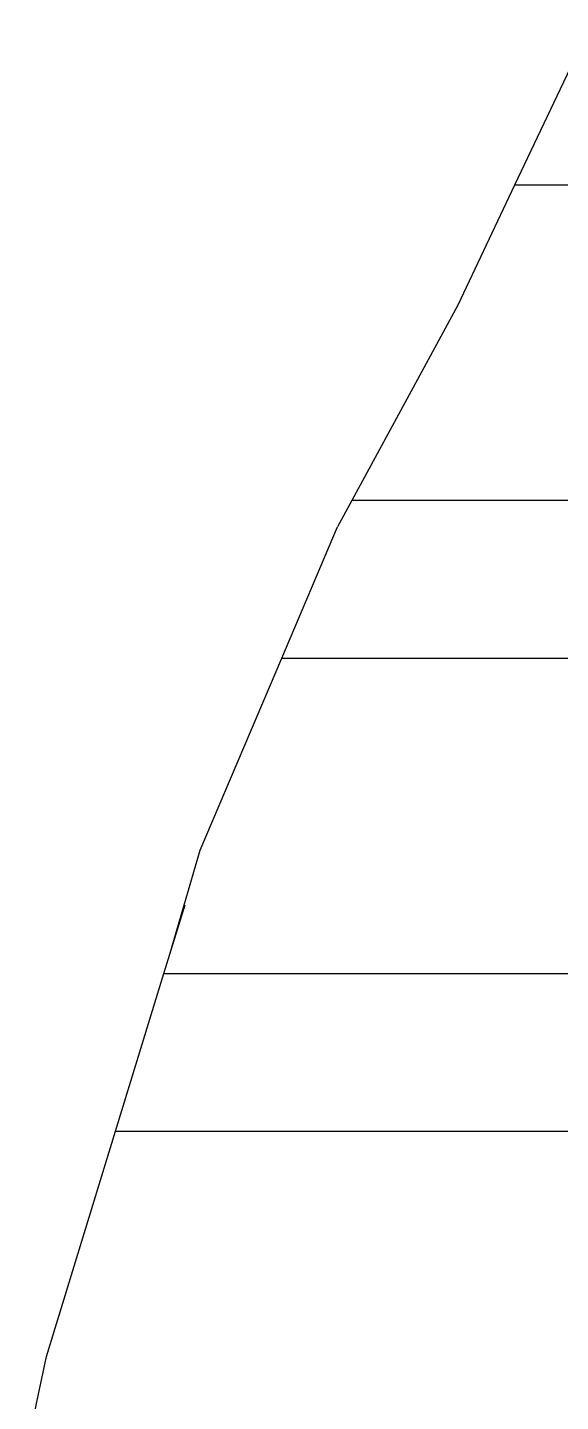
# Model space of a CAD drawing. Header units: inches. Extents: x 9636 to 21597, y -10243 to 557.
# Drawn here: x 13117.72 to 13120.03, y -8591.86 to -8585.89 of the extents above; entities that cross this region are included whole.
import ezdxf

# ---------------------------------------------------------------- set-up
doc = ezdxf.new("R2010")
doc.units = ezdxf.units.IN
doc.header["$MEASUREMENT"] = 0
doc.layers.add('Edges', color=7, linetype='Continuous')

# ---------------------------------------------------------------- blocks, each defined once
blk = doc.blocks.new('Porch Swing Bed Twin Size pl')
at = {"layer": 'Edges'}
for p, q in [((41.9465, 14.2695), (41.8865, 13.9833)), ((41.8865, 13.9833), (41.6675, 13.2695)), ((41.6675, 13.2695), (36.8489, 13.2695)), ((41.6675, 13.2695), (41.514, 12.7695)), ((41.514, 12.7695), (34.0134, 12.7695)), ((41.514, 12.7695), (41.495, 12.7076)), ((41.495, 12.7076), (41.3992, 12.3782)), ((41.495, 12.7076), (41.4469, 12.551)), ((41.3992, 12.3782), (41.1404, 11.7695)), ((41.1404, 11.7695), (34.1237, 11.7695)), ((41.1404, 11.7695), (40.9632, 11.3526)), ((40.9182, 11.2695), (40.9632, 11.3526)), ((34.2426, 11.2695), (40.9182, 11.2695)), ((40.5825, 10.6503), (40.9182, 11.2695)), ((40.4018, 10.2695), (40.5825, 10.6503)), ((34.5533, 10.2695), (40.4018, 10.2695)), ((40.1645, 9.7695), (40.4018, 10.2695))]:
    blk.add_line(p, q, dxfattribs=at)

msp = doc.modelspace()

# ---------------------------------------------------------------- block references
at = {"xscale": 1.370056412249949, "yscale": 1.370056412249949, "zscale": 1.370056412249949, "rotation": 180}
msp.add_blockref('Porch Swing Bed Twin Size pl', (13175.186, -8572.5015), dxfattribs=at)

doc.saveas('drawing.dxf')
